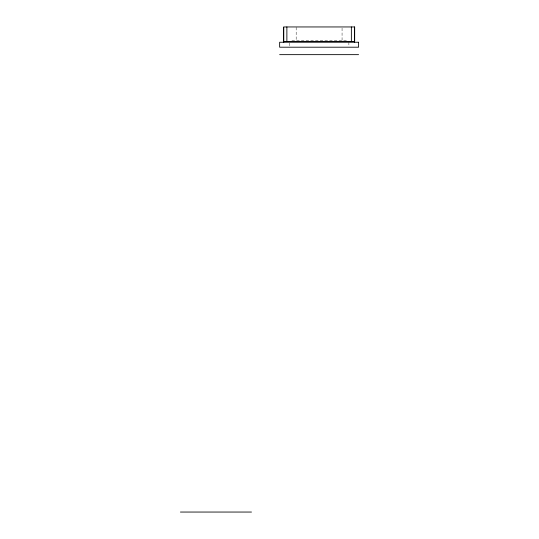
<?xml version="1.0" encoding="UTF-8"?>
<svg xmlns="http://www.w3.org/2000/svg" width="539" height="539" viewBox="0 0 539 539"><rect width="100%" height="100%" fill="white"/><g stroke="black" fill="none" stroke-linecap="round" stroke-linejoin="round"><path stroke-width="0.4" stroke-dasharray="2.69 2.02" d="M348.881 42.244L348.881 46.381M346.402 40.506L291.848 40.506M342.063 28.163L342.063 40.223M296.174 27.361L296.174 40.223M289.355 43.073L289.355 46.381"/><path stroke-width="0.81" d="M279.64 54.648L358.597 54.648M180.417 512.05L251.491 512.05M354.467 27.361L354.467 42.244M351.367 26.95L351.367 41.422M286.876 26.95L286.876 41.422M283.777 27.361L283.777 42.244M354.662 26.95L283.581 26.95L283.568 41.422L354.662 41.422L354.669 26.95M358.597 42.244L279.64 42.244L279.64 47.203L358.597 47.203L358.597 42.244"/></g></svg>
